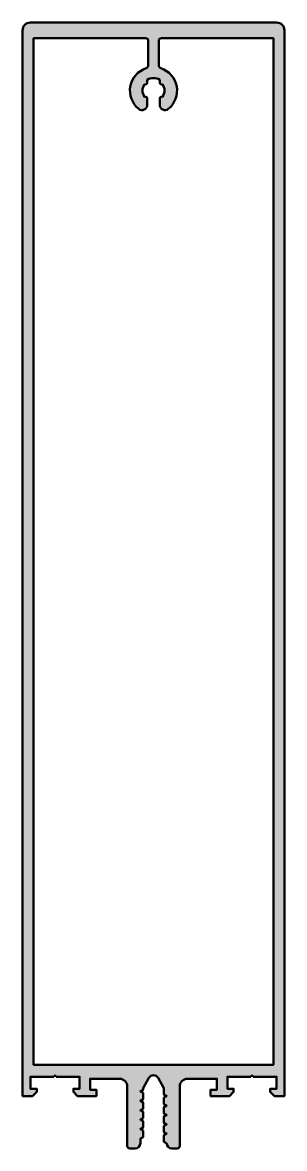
# Model space of a CAD drawing. Extents: x -25 to 25, y -16 to 199.
import ezdxf

# ---------------------------------------------------------------- set-up
doc = ezdxf.new("R2010")
doc.units = 0
doc.layers.add('0S-Alu contour', color=7, linetype='Continuous', lineweight=50)
doc.layers.add('0S-Alu hatch', color=252, linetype='Continuous', lineweight=25)

# ---------------------------------------------------------------- blocks, each defined once
blk = doc.blocks.new('449590__D842F189_CC93_414A_AA41_4DE71BA23995_')
at = {"layer": '0S-Alu hatch'}
h = blk.add_hatch(color=256, dxfattribs=at)
edge = h.paths.add_edge_path()
edge.add_line((23.10000000000002, -6.000000000000002), (25, -6.000000000000002))
edge.add_line((25, -6.000000000000002), (25, 197.5))
edge.add_arc((23.5, 197.5), 1.5, 0, 90)
edge.add_line((23.5, 199), (-23.5, 199))
edge.add_arc((-23.5, 197.5), 1.5, 90, 180)
edge.add_line((-25, 197.5), (-25, -6))
edge.add_line((-25, -6), (-23.10000000000002, -6))
edge.add_line((-23.10000000000002, -6), (-22.29999999999995, -5.200000000000045))
edge.add_line((-22.29999999999995, -5.200000000000045), (-22.29999999999995, -4.600000000000022))
edge.add_line((-22.29999999999995, -4.600000000000022), (-23.5, -4.600000000000022))
edge.add_line((-23.5, -4.600000000000022), (-23.5, -2.299999999999954))
edge.add_line((-23.5, -2.299999999999954), (-19.04999999999995, -2.299999999999954))
edge.add_ellipse((-18.79999999999995, -2.356249999999945), major_axis=(-0.2562499999999978, 0), ratio=1, start_angle=192.6803834918177, end_angle=347.3196165081823, ccw=False)
edge.add_line((-18.54999999999995, -2.299999999999954), (-14.10000000000002, -2.299999999999955))
edge.add_line((-14.10000000000002, -2.299999999999955), (-14.10000000000002, -4.600000000000023))
edge.add_line((-14.10000000000002, -4.600000000000023), (-15.29999999999995, -4.600000000000023))
edge.add_line((-15.29999999999995, -4.600000000000023), (-15.29999999999995, -5.200000000000046))
edge.add_line((-15.29999999999995, -5.200000000000046), (-14.5, -6))
edge.add_line((-14.5, -6), (-10.89999999999998, -6))
edge.add_line((-10.89999999999998, -6), (-10.89999999999998, -4.799999999999955))
edge.add_line((-10.89999999999998, -4.799999999999955), (-12.10000000000002, -4.799999999999955))
edge.add_line((-12.10000000000002, -4.799999999999955), (-12.10000000000002, -2.700000000000046))
edge.add_line((-12.10000000000002, -2.700000000000046), (-6.5, -2.700000000000046))
edge.add_ellipse((-6.5, -4.200000000000047), major_axis=(-1.5, 0), ratio=1, start_angle=180, end_angle=270, ccw=False)
edge.add_line((-5, -4.200000000000047), (-5, -15.5))
edge.add_arc((-4.5, -15.5), 0.5, 180, 270)
edge.add_line((-4.5, -16), (-3.5, -16))
edge.add_arc((-3.5, -15), 1, 270, 360)
edge.add_line((-2.5, -15), (-2.5, -14.10000000000002))
edge.add_line((-2.5, -14.10000000000002), (-2, -13.81132486540514))
edge.add_line((-2, -13.81132486540514), (-2, -12.58867513459483))
edge.add_line((-2, -12.58867513459483), (-2.5, -12.29999999999995))
edge.add_line((-2.5, -12.29999999999995), (-2, -12.01132486540518))
edge.add_line((-2, -12.01132486540518), (-2, -10.78867513459477))
edge.add_line((-2, -10.78867513459477), (-2.5, -10.5))
edge.add_line((-2.5, -10.5), (-2, -10.21132486540523))
edge.add_line((-2, -10.21132486540523), (-2, -8.988675134594814))
edge.add_line((-2, -8.988675134594814), (-2.5, -8.700000000000047))
edge.add_line((-2.5, -8.700000000000047), (-2, -8.411324865405165))
edge.add_line((-2, -8.411324865405165), (-2, -7.188675134594861))
edge.add_line((-2, -7.188675134594861), (-2.5, -6.899999999999979))
edge.add_line((-2.5, -6.899999999999979), (-2, -6.61132486540521))
edge.add_line((-2, -6.61132486540521), (-2, -5.388675134594793))
edge.add_line((-2, -5.388675134594793), (-2.5, -5.100000000000024))
edge.add_line((-2.5, -5.100000000000024), (-2, -4.811324865405142))
edge.add_line((-2, -4.811324865405142), (-2, -4.464101615137794))
edge.add_line((-2, -4.464101615137794), (-0.8660254037844197, -2.500000000000001))
edge.add_ellipse((0, -2.999999999999993), major_axis=(-0.9999999999999797, 0), ratio=1, start_angle=210.0000000000002, end_angle=329.99999999999983, ccw=False)
edge.add_line((0.8660254037844195, -2.500000000000001), (2, -4.46410161513768))
edge.add_line((2, -4.46410161513768), (2, -5.711324865405233))
edge.add_line((2, -5.711324865405233), (2.5, -6.000000000000001))
edge.add_line((2.5, -6.000000000000001), (2, -6.288675134594884))
edge.add_line((2, -6.288675134594884), (2, -7.511324865405187))
edge.add_line((2, -7.511324865405187), (2.5, -7.799999999999956))
edge.add_line((2.5, -7.799999999999956), (2, -8.088675134594839))
edge.add_line((2, -8.088675134594839), (2, -9.311324865405142))
edge.add_line((2, -9.311324865405142), (2.5, -9.600000000000025))
edge.add_line((2.5, -9.600000000000025), (2, -9.888675134594793))
edge.add_line((2, -9.888675134594793), (2, -11.11132486540521))
edge.add_line((2, -11.11132486540521), (2.5, -11.39999999999997))
edge.add_line((2.5, -11.39999999999997), (2, -11.68867513459486))
edge.add_line((2, -11.68867513459486), (2, -12.91132486540516))
edge.add_line((2, -12.91132486540516), (2.5, -13.20000000000004))
edge.add_line((2.5, -13.20000000000004), (2, -13.48867513459481))
edge.add_line((2, -13.48867513459481), (2, -14.71132486540523))
edge.add_line((2, -14.71132486540523), (2.5, -15))
edge.add_arc((3.5, -15), 1, 180, 270)
edge.add_line((3.5, -16), (4.5, -16))
edge.add_arc((4.5, -15.5), 0.5, 270, 360)
edge.add_line((5, -15.5), (5, -4.200000000000047))
edge.add_ellipse((6.5, -4.200000000000047), major_axis=(-1.5, 0), ratio=1, start_angle=270, end_angle=360, ccw=False)
edge.add_line((6.5, -2.700000000000047), (12.10000000000002, -2.700000000000047))
edge.add_line((12.10000000000002, -2.700000000000047), (12.10000000000002, -4.799999999999956))
edge.add_line((12.10000000000002, -4.799999999999956), (10.89999999999998, -4.799999999999956))
edge.add_line((10.89999999999998, -4.799999999999956), (10.89999999999998, -6.000000000000001))
edge.add_line((10.89999999999998, -6.000000000000001), (14.5, -6.000000000000002))
edge.add_line((14.5, -6.000000000000002), (15.29999999999995, -5.200000000000048))
edge.add_line((15.29999999999995, -5.200000000000048), (15.29999999999995, -4.600000000000025))
edge.add_line((15.29999999999995, -4.600000000000025), (14.10000000000002, -4.600000000000025))
edge.add_line((14.10000000000002, -4.600000000000025), (14.10000000000002, -2.299999999999957))
edge.add_line((14.10000000000002, -2.299999999999957), (18.54999999999995, -2.299999999999957))
edge.add_ellipse((18.79999999999995, -2.356249999999947), major_axis=(-0.2562499999999978, 0), ratio=1, start_angle=192.6803834918177, end_angle=347.3196165081823, ccw=False)
edge.add_line((19.04999999999995, -2.299999999999957), (23.5, -2.300000000000071))
edge.add_line((23.5, -2.300000000000071), (23.5, -4.600000000000026))
edge.add_line((23.5, -4.600000000000026), (22.29999999999995, -4.600000000000025))
edge.add_line((22.29999999999995, -4.600000000000025), (22.29999999999995, -5.200000000000048))
edge.add_line((22.29999999999995, -5.200000000000048), (23.10000000000002, -6.000000000000002))
edge = h.paths.add_edge_path()
edge.add_arc((2.200000000000034, 183.2778684822367), 1.000000000000021, 180, 308.9448035940958)
edge.add_arc((4.086e-13, 185.9999999999996), 4.499999999999447, 308.9448035940951, 431.7161100595909)
edge.add_ellipse((1.600000000000555, 190.8425200051208), major_axis=(-0.6000000000005558, 0), ratio=1, start_angle=0, end_angle=71.71611005959079, ccw=False)
edge.add_line((1, 190.8425200051208), (1, 195.5))
edge.add_ellipse((1.500000000000014, 195.5), major_axis=(-0.5, 0), ratio=1, start_angle=270.00000000000165, end_angle=360, ccw=False)
edge.add_line((1.5, 196), (22.9, 196))
edge.add_line((22.9, 196), (22.89999999999998, 0))
edge.add_line((22.89999999999998, 0), (-22.89999999999998, 0))
edge.add_line((-22.89999999999998, 0), (-22.89999999999995, 196))
edge.add_line((-22.89999999999995, 196), (-1.500000000000028, 196))
edge.add_ellipse((-1.500000000000028, 195.5), major_axis=(-0.5000000000000285, 0), ratio=1, start_angle=180, end_angle=270, ccw=False)
edge.add_line((-1, 195.5), (-0.9999999999999715, 190.8425200051207))
edge.add_ellipse((-1.600000000000502, 190.8425200051206), major_axis=(-0.600000000000523, 0), ratio=1, start_angle=108.28388994041049, end_angle=180, ccw=False)
edge.add_arc((-3.197e-13, 185.9999999999995), 4.499999999999413, 108.2838899404097, 231.0551964059042)
edge.add_arc((-2.199999999999995, 183.2778684822368), 1.00000000000006, 231.0551964059094, 360)
edge.add_line((-1.199999999999935, 183.2778684822368), (-1.199999999999931, 184.5303061543299))
edge.add_arc((-1.499999999999911, 184.5303061543299), 0.2999999999999829, 0, 130.3192648390522)
edge.add_ellipse((2.842e-13, 185.9999999999999), major_axis=(-2.100000000000294, 0), ratio=1, start_angle=-36.22322108088861, end_angle=36.22322108088861, ccw=False)
edge.add_arc((-1.499999999999925, 187.46969384567), 0.3000000000000323, 229.6807351609603, 360)
edge.add_line((-1.199999999999893, 187.46969384567), (-1.199999999999931, 188.0784609690827))
edge.add_ellipse((6.75e-14, 186.0000000000001), major_axis=(-2.39999999999994, 0), ratio=1, start_angle=240.0000000000006, end_angle=300.0000000000008, ccw=False)
edge.add_line((1.200000000000017, 188.0784609690827), (1.200000000000045, 187.46969384567))
edge.add_arc((1.500000000000017, 187.46969384567), 0.2999999999999652, 180, 310.3192648390566)
edge.add_ellipse((-2.38e-13, 186), major_axis=(-2.100000000000335, 0), ratio=1, start_angle=143.7767789191104, end_angle=216.2232210808875, ccw=False)
edge.add_arc((1.499999999999996, 184.5303061543299), 0.2999999999999457, 49.68073516094837, 180)
edge.add_line((1.20000000000005, 184.5303061543299), (1.200000000000017, 183.2778684822367))
at = {"layer": '0S-Alu contour', "color": 7}
for points in [[(23.5, 199), (-23.5, 199)], [(-25, 197.5), (-25, -6), (-23.10000000000002, -6), (-22.29999999999995, -5.200000000000045), (-22.29999999999995, -4.600000000000022), (-23.5, -4.600000000000022), (-23.5, -2.299999999999954), (-19.04999999999995, -2.299999999999954)], [(1.5, 196), (22.9, 196), (22.89999999999998, 0), (-22.89999999999998, 0), (-22.89999999999995, 196), (-1.500000000000028, 196)], [(23.10000000000002, -6.000000000000002), (25, -6.000000000000002), (25, 197.5)], [(-1, 195.5), (-0.9999999999999715, 190.8425200051207)], [(1, 190.8425200051208), (1, 195.5)], [(-1.199999999999893, 187.46969384567), (-1.199999999999931, 188.0784609690827)], [(1.200000000000017, 188.0784609690827), (1.200000000000045, 187.46969384567)], [(-1.199999999999935, 183.2778684822368), (-1.199999999999931, 184.5303061543299)], [(1.20000000000005, 184.5303061543299), (1.200000000000017, 183.2778684822367)], [(-18.54999999999995, -2.299999999999954), (-14.10000000000002, -2.299999999999955), (-14.10000000000002, -4.600000000000023), (-15.29999999999995, -4.600000000000023), (-15.29999999999995, -5.200000000000046), (-14.5, -6), (-10.89999999999998, -6), (-10.89999999999998, -4.799999999999955), (-12.10000000000002, -4.799999999999955), (-12.10000000000002, -2.700000000000046), (-6.5, -2.700000000000046)], [(-5, -4.200000000000047), (-5, -15.5)], [(-2.5, -15), (-2.5, -14.10000000000002), (-2, -13.81132486540514), (-2, -12.58867513459483), (-2.5, -12.29999999999995), (-2, -12.01132486540518), (-2, -10.78867513459477), (-2.5, -10.5), (-2, -10.21132486540523), (-2, -8.988675134594814), (-2.5, -8.700000000000047), (-2, -8.411324865405165), (-2, -7.188675134594861), (-2.5, -6.899999999999979), (-2, -6.61132486540521), (-2, -5.388675134594793), (-2.5, -5.100000000000024), (-2, -4.811324865405142), (-2, -4.464101615137794), (-0.8660254037844197, -2.500000000000001)], [(0.8660254037844195, -2.500000000000001), (2, -4.46410161513768), (2, -5.711324865405233), (2.5, -6.000000000000001), (2, -6.288675134594884), (2, -7.511324865405187), (2.5, -7.799999999999956), (2, -8.088675134594839), (2, -9.311324865405142), (2.5, -9.600000000000025), (2, -9.888675134594793), (2, -11.11132486540521), (2.5, -11.39999999999997), (2, -11.68867513459486), (2, -12.91132486540516), (2.5, -13.20000000000004), (2, -13.48867513459481), (2, -14.71132486540523), (2.5, -15)], [(5, -15.5), (5, -4.200000000000047)], [(6.5, -2.700000000000047), (12.10000000000002, -2.700000000000047), (12.10000000000002, -4.799999999999956), (10.89999999999998, -4.799999999999956), (10.89999999999998, -6.000000000000001), (14.5, -6.000000000000002), (15.29999999999995, -5.200000000000048), (15.29999999999995, -4.600000000000025), (14.10000000000002, -4.600000000000025), (14.10000000000002, -2.299999999999957), (18.54999999999995, -2.299999999999957)], [(19.04999999999995, -2.299999999999957), (23.5, -2.300000000000071), (23.5, -4.600000000000026), (22.29999999999995, -4.600000000000025), (22.29999999999995, -5.200000000000048), (23.10000000000002, -6.000000000000002)], [(-4.5, -16), (-3.5, -16)], [(3.5, -16), (4.5, -16)]]:
    blk.add_lwpolyline(points, dxfattribs=at)
for centre, radius, start, end in [((-23.5, 197.5), 1.5, 90, 180), ((23.5, 197.5), 1.5, 0, 90), ((-3.197e-13, 185.9999999999995), 4.499999999999413, 108.2838899404097, 231.0551964059042), ((4.086e-13, 185.9999999999996), 4.499999999999447, 308.9448035940951, 71.71611005959102), ((-1.499999999999925, 187.46969384567), 0.3000000000000323, 229.6807351609603, 0), ((1.500000000000017, 187.46969384567), 0.2999999999999652, 180, 310.3192648390566), ((-2.199999999999995, 183.2778684822368), 1.00000000000006, 231.0551964059094, 0), ((-1.499999999999911, 184.5303061543299), 0.2999999999999829, 0, 130.3192648390522), ((1.499999999999996, 184.5303061543299), 0.2999999999999457, 49.68073516094837, 180), ((2.200000000000034, 183.2778684822367), 1.000000000000021, 180, 308.9448035940958), ((-3.5, -15), 1, 270, 0), ((3.5, -15), 1, 180, 270), ((-4.5, -15.5), 0.5, 180, 270), ((4.5, -15.5), 0.5, 270, 0)]:
    blk.add_arc(centre, radius, start, end, dxfattribs=at)
at = {"layer": '0S-Alu contour', "color": 7, "extrusion": (0, 0, -1)}
for centre, radius, start, end in [((1.500000000000028, 195.5), 0.5000000000000285, 90, 180), ((-1.500000000000014, 195.5), 0.5, 0, 89.99999999999837), ((1.600000000000502, 190.8425200051206), 0.600000000000523, 180, 251.7161100595895), ((-1.600000000000555, 190.8425200051208), 0.6000000000005558, 288.2838899404092, 0), ((-2.842e-13, 185.9999999999999), 2.100000000000294, 323.7767789191114, 36.22322108088859), ((-6.75e-14, 186.0000000000001), 2.39999999999994, 59.9999999999992, 119.9999999999994), ((2.38e-13, 186), 2.100000000000335, 143.7767789191125, 216.2232210808896), ((18.79999999999995, -2.356249999999945), 0.2562499999999978, 12.68038349181765, 167.3196165081823), ((0, -2.999999999999993), 0.9999999999999797, 30.00000000000016, 149.9999999999998), ((-18.79999999999995, -2.356249999999947), 0.2562499999999978, 12.68038349181765, 167.3196165081823), ((6.5, -4.200000000000047), 1.5, 90, 180), ((-6.5, -4.200000000000047), 1.5, 0, 90)]:
    blk.add_arc(centre, radius, start, end, dxfattribs=at)
blk = doc.blocks.new('449590__36352FE5_C477_47D9_8A83_3E7E6BC2F3E3_')
at = {"layer": '0S-Alu contour', "color": 7}
blk.add_blockref('449590__D842F189_CC93_414A_AA41_4DE71BA23995_', (0, 0), dxfattribs=at)

msp = doc.modelspace()

# ---------------------------------------------------------------- block references
at = {"layer": '0S-Alu contour', "color": 7}
msp.add_blockref('449590__36352FE5_C477_47D9_8A83_3E7E6BC2F3E3_', (0, 0), dxfattribs=at)

doc.saveas('drawing.dxf')
